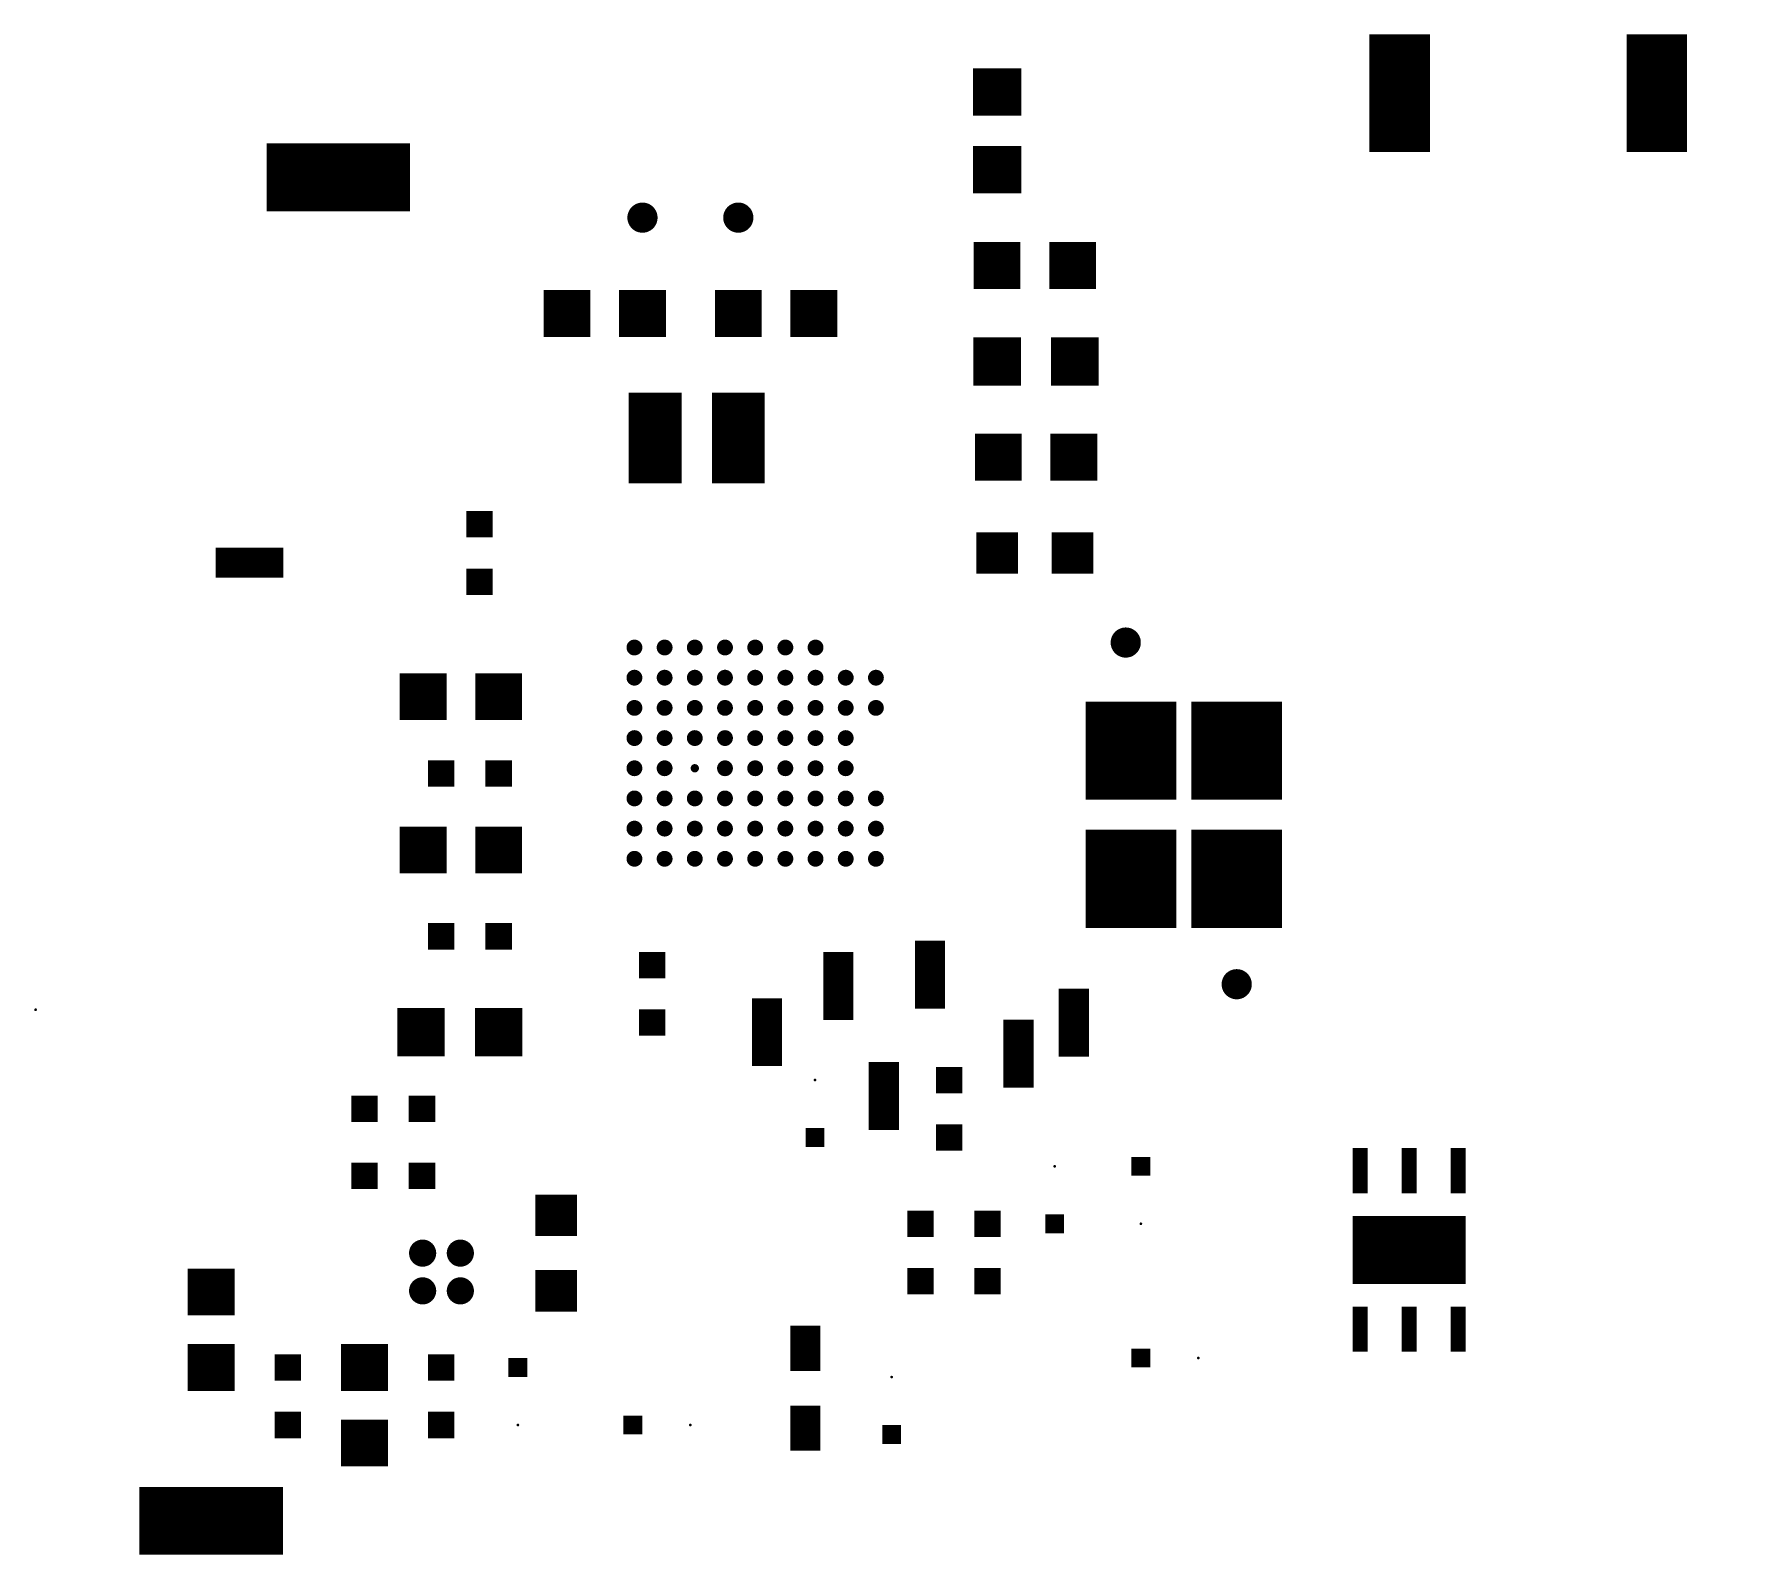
# Model space of a CAD drawing. Extents: x -0.442 to 0.451, y -0.413 to 0.381.
import ezdxf

# ---------------------------------------------------------------- set-up
doc = ezdxf.new("R2010")
doc.units = 0
doc.layers.get('0').update_dxf_attribs({"linetype": 'CONTINUOUS'})
doc.layers.add('gts', color=1, linetype='CONTINUOUS')

# ---------------------------------------------------------------- blocks, each defined once
blk = doc.blocks.new('D14')
at = {"const_width": 0.01378}
blk.add_lwpolyline([(-0.00689, 0), (0.00689, 0)], dxfattribs=at)
blk = doc.blocks.new('D15')
at = {"const_width": 0.01378}
blk.add_lwpolyline([(-0.00689, 0), (0.00689, 0)], dxfattribs=at)
blk = doc.blocks.new('D25')
at = {"const_width": 0.004135}
blk.add_lwpolyline([(-0.002067, 0, 1), (0.002067, 0, 1)], format="xyb", close=True, dxfattribs=at)
blk = doc.blocks.new('D40')
at = {"const_width": 0.02441}
blk.add_lwpolyline([(-0.012205, 0), (0.012205, 0)], dxfattribs=at)
blk = doc.blocks.new('D41')
at = {"const_width": 0.03543}
blk.add_lwpolyline([(-0.007875, 0), (0.007875, 0)], dxfattribs=at)
blk = doc.blocks.new('D42')
at = {"const_width": 0.02165}
blk.add_lwpolyline([(-0.010825, 0), (0.010825, 0)], dxfattribs=at)
blk = doc.blocks.new('D43')
at = {"const_width": 0.02165}
blk.add_lwpolyline([(-0.010825, 0), (0.010825, 0)], dxfattribs=at)
blk = doc.blocks.new('D44')
at = {"const_width": 0.00984}
blk.add_lwpolyline([(-0.00492, 0), (0.00492, 0)], dxfattribs=at)
blk = doc.blocks.new('D45')
at = {"const_width": 0.00984}
blk.add_lwpolyline([(-0.00492, 0), (0.00492, 0)], dxfattribs=at)
blk = doc.blocks.new('D46')
at = {"const_width": 0.0248}
blk.add_lwpolyline([(-0.0126, 0), (0.0126, 0)], dxfattribs=at)
blk = doc.blocks.new('D47')
at = {"const_width": 0.0252}
blk.add_lwpolyline([(-0.0124, 0), (0.0124, 0)], dxfattribs=at)
blk = doc.blocks.new('D48')
at = {"const_width": 0.02441}
blk.add_lwpolyline([(-0.012205, 0), (0.012205, 0)], dxfattribs=at)
blk = doc.blocks.new('D49')
at = {"const_width": 0.007875}
blk.add_lwpolyline([(-0.003938, 0, 1), (0.003938, 0, 1)], format="xyb", close=True, dxfattribs=at)
blk = doc.blocks.new('D50')
at = {"const_width": 0.02362}
blk.add_lwpolyline([(-0.007875, 0), (0.007875, 0)], dxfattribs=at)
blk = doc.blocks.new('D51')
at = {"const_width": 0.03543}
blk.add_lwpolyline([(-0.007875, 0), (0.007875, 0)], dxfattribs=at)
blk = doc.blocks.new('D52')
at = {"const_width": 0.01575}
blk.add_lwpolyline([(-0.017715, 0), (0.017715, 0)], dxfattribs=at)
blk = doc.blocks.new('D53')
at = {"const_width": 0.06142}
blk.add_lwpolyline([(-0.01575, 0), (0.01575, 0)], dxfattribs=at)
blk = doc.blocks.new('D54')
at = {"const_width": 0.03543}
blk.add_lwpolyline([(-0.0374, 0), (0.0374, 0)], dxfattribs=at)
blk = doc.blocks.new('D55')
at = {"const_width": 0.002165}
blk.add_lwpolyline([(-0.001082, 0, 1), (0.001082, 0, 1)], format="xyb", close=True, dxfattribs=at)
blk = doc.blocks.new('D56')
at = {"const_width": 0.05118}
blk.add_lwpolyline([(-0.02362, 0), (0.02362, 0)], dxfattribs=at)
blk = doc.blocks.new('D57')
at = {"const_width": 0.03543}
blk.add_lwpolyline([(-0.029525, 0), (0.029525, 0)], dxfattribs=at)
blk = doc.blocks.new('D58')
at = {"const_width": 0.02362}
blk.add_lwpolyline([(-0.003935, 0), (0.003935, 0)], dxfattribs=at)
blk = doc.blocks.new('D59')
at = {"const_width": 0.007085}
blk.add_lwpolyline([(-0.003543, 0, 1), (0.003543, 0, 1)], format="xyb", close=True, dxfattribs=at)
blk = doc.blocks.new('D60')
at = {"const_width": 0.04724}
blk.add_lwpolyline([(-0.01378, 0), (0.01378, 0)], dxfattribs=at)
blk = doc.blocks.new('D61')
at = {"const_width": 0.000705}
blk.add_lwpolyline([(-0.000353, 0, 1), (0.000353, 0, 1)], format="xyb", close=True, dxfattribs=at)
blk = doc.blocks.new('D62')
at = {"const_width": 0.001535}
blk.add_lwpolyline([(-0.000768, 0, 1), (0.000768, 0, 1)], format="xyb", close=True, dxfattribs=at)

msp = doc.modelspace()

# ---------------------------------------------------------------- block references
at = {"layer": 'gts'}
for name, p in [('D53', (0.27, 0.35)), ('D53', (0.4041, 0.35)), ('D46', (0.06, 0.35055)), ('D61', (0.06, 0.35)), ('D61', (0.27, 0.35)), ('D54', (-0.2837, 0.30604)), ('D46', (0.06, 0.31)), ('D61', (0.06, 0.31)), ('D61', (-0.27451, 0.30078)), ('D49', (-0.125, 0.285)), ('D49', (-0.075, 0.285)), ('D61', (-0.125, 0.285)), ('D61', (-0.075, 0.285)), ('D40', (0.06, 0.26)), ('D40', (0.09937, 0.26)), ('D61', (0.06, 0.26)), ('D61', (0.1, 0.26)), ('D40', (-0.16437, 0.235)), ('D40', (-0.125, 0.235)), ('D40', (-0.075, 0.235)), ('D40', (-0.03563, 0.235)), ('D61', (-0.165, 0.235)), ('D61', (-0.125, 0.235)), ('D61', (-0.075, 0.235)), ('D61', (-0.03666, 0.23508)), ('D47', (0.06, 0.21)), ('D47', (0.10055, 0.21)), ('D61', (0.06, 0.21)), ('D61', (0.1, 0.21)), ('D60', (-0.1184, 0.17)), ('D60', (-0.075, 0.17)), ('D61', (-0.12, 0.17)), ('D61', (-0.075, 0.17)), ('D40', (0.06063, 0.16)), ('D40', (0.1, 0.16)), ('D61', (0.06, 0.16)), ('D61', (0.1, 0.16)), ('D14', (-0.21, 0.125)), ('D61', (-0.21, 0.125)), ('D42', (0.06, 0.11)), ('D42', (0.09937, 0.11)), ('D52', (-0.33, 0.105)), ('D61', (0.06, 0.11)), ('D61', (0.1, 0.11)), ('D61', (-0.33, 0.105)), ('D14', (-0.21, 0.095)), ('D61', (-0.21, 0.095)), ('D25', (-0.12919, 0.06069)), ('D25', (-0.11344, 0.06069)), ('D25', (-0.0977, 0.06069)), ('D25', (-0.08195, 0.06069)), ('D25', (-0.0662, 0.06069)), ('D25', (-0.05045, 0.06069)), ('D25', (-0.03471, 0.06069)), ('D49', (0.12711, 0.06328)), ('D62', (-0.12919, 0.06069)), ('D62', (-0.11345, 0.06069)), ('D62', (-0.0662, 0.06069)), ('D62', (-0.05045, 0.06069)), ('D62', (-0.03471, 0.06069)), ('D40', (-0.23937, 0.035)), ('D40', (-0.2, 0.035)), ('D25', (-0.12919, 0.04494)), ('D62', (-0.1292, 0.04494)), ('D25', (-0.11344, 0.04494)), ('D62', (-0.11345, 0.04494)), ('D25', (-0.0977, 0.04494)), ('D62', (-0.0977, 0.04494)), ('D25', (-0.08195, 0.04494)), ('D25', (-0.0662, 0.04494)), ('D25', (-0.05045, 0.04494)), ('D62', (-0.05045, 0.04494)), ('D25', (-0.03471, 0.04494)), ('D62', (-0.03471, 0.04494)), ('D25', (-0.01896, 0.04494)), ('D62', (-0.01896, 0.04494)), ('D25', (-0.00321, 0.04494)), ('D61', (-0.24435, 0.03453)), ('D61', (-0.2, 0.035)), ('D25', (-0.12919, 0.02919)), ('D62', (-0.12919, 0.02919)), ('D25', (-0.11344, 0.02919)), ('D25', (-0.0977, 0.02919)), ('D25', (-0.08195, 0.02919)), ('D62', (-0.08195, 0.02919)), ('D25', (-0.0662, 0.02919)), ('D25', (-0.05045, 0.02919)), ('D62', (-0.05045, 0.02919)), ('D25', (-0.03471, 0.02919)), ('D62', (-0.03471, 0.02919)), ('D25', (-0.01896, 0.02919)), ('D62', (-0.01896, 0.02919)), ('D25', (-0.00321, 0.02919)), ('D62', (-0.00321, 0.02919)), ('D56', (0.12988, 0.00693)), ('D56', (0.185, 0.00693)), ('D25', (-0.12919, 0.01344)), ('D62', (-0.12919, 0.01344)), ('D25', (-0.11344, 0.01344)), ('D25', (-0.0977, 0.01344)), ('D25', (-0.08195, 0.01344)), ('D25', (-0.0662, 0.01344)), ('D25', (-0.05045, 0.01344)), ('D25', (-0.03471, 0.01344)), ('D62', (-0.0347, 0.01344)), ('D25', (-0.01896, 0.01344)), ('D62', (-0.01896, 0.01344)), ('D15', (-0.23, -0.005)), ('D15', (-0.2, -0.005)), ('D25', (-0.12919, -0.00231)), ('D25', (-0.11344, -0.00231)), ('D25', (-0.08195, -0.00231)), ('D25', (-0.0662, -0.00231)), ('D25', (-0.05045, -0.00231)), ('D25', (-0.03471, -0.00231)), ('D25', (-0.01896, -0.00231)), ('D61', (0.13, 0.005)), ('D61', (0.185, 0.005)), ('D61', (-0.23, -0.005)), ('D61', (-0.2, -0.005)), ('D61', (-0.12919, -0.00231)), ('D55', (-0.0977, -0.00231)), ('D62', (-0.03471, -0.00231)), ('D62', (-0.01896, -0.00231)), ('D25', (-0.12919, -0.01805)), ('D25', (-0.11344, -0.01805)), ('D25', (-0.0977, -0.01805)), ('D25', (-0.08195, -0.01805)), ('D25', (-0.0662, -0.01805)), ('D25', (-0.05045, -0.01805)), ('D25', (-0.03471, -0.01805)), ('D25', (-0.01896, -0.01805)), ('D62', (-0.01896, -0.01805)), ('D25', (-0.00321, -0.01805)), ('D62', (-0.00321, -0.01805)), ('D40', (-0.23937, -0.045)), ('D40', (-0.2, -0.045)), ('D25', (-0.12919, -0.0338)), ('D62', (-0.12919, -0.0338)), ('D25', (-0.11344, -0.0338)), ('D62', (-0.11345, -0.0338)), ('D25', (-0.0977, -0.0338)), ('D25', (-0.08195, -0.0338)), ('D62', (-0.08195, -0.0338)), ('D25', (-0.0662, -0.0338)), ('D25', (-0.05045, -0.0338)), ('D62', (-0.05045, -0.0338)), ('D25', (-0.03471, -0.0338)), ('D62', (-0.03471, -0.0338)), ('D25', (-0.01896, -0.0338)), ('D25', (-0.00321, -0.0338)), ('D56', (0.12988, -0.06)), ('D56', (0.185, -0.06)), ('D61', (-0.23937, -0.045)), ('D61', (-0.2, -0.045)), ('D25', (-0.12919, -0.04955)), ('D62', (-0.12919, -0.04955)), ('D25', (-0.11344, -0.04955)), ('D62', (-0.11344, -0.04955)), ('D25', (-0.0977, -0.04955)), ('D62', (-0.0977, -0.04955)), ('D25', (-0.08195, -0.04955)), ('D62', (-0.08195, -0.04955)), ('D25', (-0.0662, -0.04955)), ('D25', (-0.05045, -0.04955)), ('D62', (-0.05045, -0.04955)), ('D25', (-0.03471, -0.04955)), ('D62', (-0.03471, -0.04955)), ('D25', (-0.01896, -0.04955)), ('D62', (-0.01896, -0.04955)), ('D25', (-0.00321, -0.04955)), ('D62', (-0.00321, -0.04955)), ('D61', (0.13, -0.06)), ('D61', (0.185, -0.06)), ('D15', (-0.23, -0.09)), ('D61', (-0.22981, -0.08839)), ('D15', (-0.2, -0.09)), ('D61', (-0.2, -0.09)), ('D14', (-0.12, -0.105)), ('D41', (-0.02283, -0.11591)), ('D41', (0.025, -0.11)), ('D61', (-0.12, -0.105)), ('D49', (0.185, -0.115)), ('D61', (-0.02283, -0.11591)), ('D61', (0.025, -0.11)), ('D61', (0.185, -0.115)), ('D41', (-0.06, -0.14)), ('D41', (0.1, -0.135)), ('D61', (-0.44159, -0.1283)), ('D47', (-0.24055, -0.14)), ('D47', (-0.2, -0.14)), ('D14', (-0.12, -0.135)), ('D41', (0.07121, -0.15118)), ('D61', (-0.24, -0.14)), ('D61', (-0.2, -0.14)), ('D61', (-0.12, -0.135)), ('D61', (-0.06, -0.14)), ('D61', (0.1, -0.135)), ('D61', (0.07, -0.15)), ('D51', (0.00096, -0.17335)), ('D14', (0.035, -0.165)), ('D61', (-0.035, -0.165)), ('D61', (0.035, -0.165)), ('D15', (-0.27, -0.18)), ('D15', (-0.24, -0.18)), ('D61', (0, -0.175)), ('D61', (-0.27, -0.18)), ('D61', (-0.24, -0.18)), ('D44', (-0.035, -0.195)), ('D61', (-0.035, -0.195)), ('D14', (0.035, -0.195)), ('D61', (0.035, -0.195)), ('D44', (0.135, -0.21)), ('D58', (0.24941, -0.21232)), ('D58', (0.275, -0.21232)), ('D58', (0.30059, -0.21232)), ('D15', (-0.27, -0.215)), ('D15', (-0.24, -0.215)), ('D61', (0.09, -0.21)), ('D61', (0.135, -0.21)), ('D61', (0.25, -0.21)), ('D61', (0.275, -0.21)), ('D61', (0.3, -0.21)), ('D61', (-0.27, -0.215)), ('D61', (-0.24, -0.215)), ('D43', (-0.17, -0.23563)), ('D61', (-0.17, -0.235)), ('D14', (0.02, -0.24)), ('D61', (0.02, -0.24)), ('D14', (0.055, -0.24)), ('D61', (0.055, -0.24)), ('D44', (0.09, -0.24)), ('D61', (0.09, -0.24)), ('D61', (0.135, -0.24)), ('D57', (0.275, -0.25366)), ('D59', (-0.23968, -0.25532)), ('D59', (-0.22, -0.25532)), ('D61', (0.25716, -0.24717)), ('D61', (0.29496, -0.24528)), ('D61', (-0.24, -0.255)), ('D61', (-0.22, -0.255)), ('D48', (-0.35, -0.27563)), ('D43', (-0.17, -0.275)), ('D14', (0.02, -0.27)), ('D14', (0.055, -0.27)), ('D61', (0.25855, -0.26424)), ('D61', (0.29053, -0.2631)), ('D61', (-0.35012, -0.27113)), ('D59', (-0.23968, -0.275)), ('D61', (-0.24, -0.275)), ('D59', (-0.22, -0.275)), ('D61', (-0.22, -0.275)), ('D61', (-0.17, -0.275)), ('D61', (0.02, -0.27)), ('D61', (0.055, -0.27)), ('D58', (0.24941, -0.295)), ('D58', (0.275, -0.295)), ('D58', (0.30059, -0.295)), ('D50', (-0.04, -0.305)), ('D61', (0.25, -0.295)), ('D61', (0.275, -0.295)), ('D61', (0.3, -0.295)), ('D48', (-0.35, -0.315)), ('D48', (-0.27, -0.315)), ('D14', (-0.31, -0.315)), ('D14', (-0.23, -0.315)), ('D44', (-0.19, -0.315)), ('D61', (-0.04, -0.305)), ('D45', (0.135, -0.31)), ('D61', (0.135, -0.31)), ('D61', (0.165, -0.31)), ('D61', (-0.35, -0.315)), ('D61', (-0.31, -0.315)), ('D61', (-0.27, -0.315)), ('D61', (-0.23, -0.315)), ('D61', (-0.19, -0.315)), ('D61', (0.005, -0.32)), ('D14', (-0.31, -0.345)), ('D14', (-0.23, -0.345)), ('D50', (-0.04, -0.34665)), ('D61', (-0.31, -0.345)), ('D48', (-0.27, -0.35437)), ('D61', (-0.23, -0.345)), ('D61', (-0.19, -0.345)), ('D45', (-0.13, -0.345)), ('D61', (-0.13, -0.345)), ('D61', (-0.1, -0.345)), ('D44', (0.005, -0.35)), ('D61', (-0.27, -0.355)), ('D61', (-0.04, -0.35)), ('D61', (0.005, -0.35)), ('D54', (-0.35, -0.395)), ('D61', (-0.35, -0.395))]:
    msp.add_blockref(name, p, dxfattribs=at)

doc.saveas('drawing.dxf')
